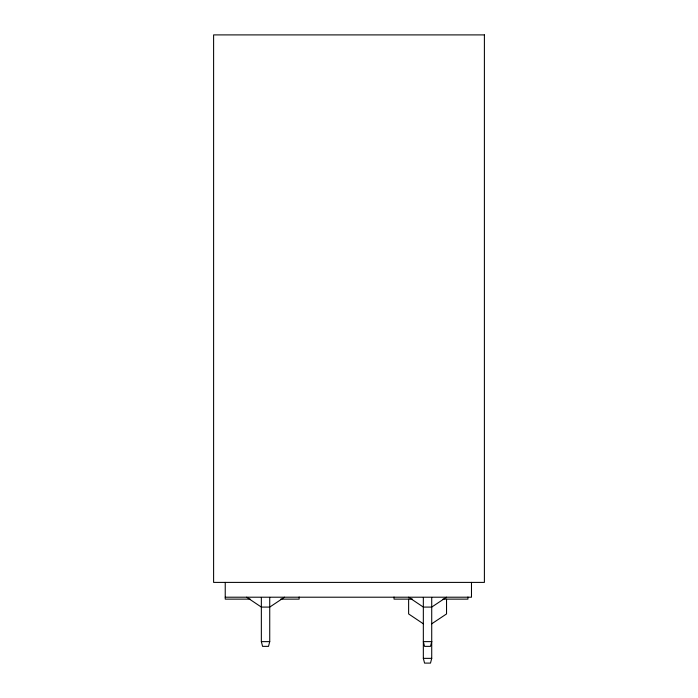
<?xml version="1.0" encoding="UTF-8"?>
<svg xmlns="http://www.w3.org/2000/svg" width="698" height="698" viewBox="0 0 698 698"><rect width="100%" height="100%" fill="white"/><g stroke="black" fill="none" stroke-linecap="round" stroke-linejoin="round"><path stroke-width="1.05" d="M269.733 597.427L269.733 641.628L268.512 646.365L262.57 646.365L261.349 641.628L261.349 597.427M431.722 597.427L431.722 658.362L430.5 663.1L424.559 663.1L423.337 658.362L423.337 597.427M284.548 597.209L269.733 607.086L261.349 607.086L246.638 597.209M446.537 597.209L431.722 607.086L423.337 607.086L408.627 597.209M431.722 623.811L446.537 613.943L446.537 599.137M225.236 597.209L471.482 597.209L471.482 582.402M250.25 599.137L225.236 599.137L225.236 582.402M280.622 599.137L299.128 599.137L299.128 597.043M412.544 599.137L394.038 599.137L394.038 597.043M442.916 599.137L467.922 599.137L467.922 597.043M261.349 641.628L269.733 641.628M423.337 658.362L431.722 658.362M423.337 623.811L408.627 613.943L408.627 599.137M431.722 641.628L430.5 646.365L424.559 646.365L423.337 641.628L431.722 641.628M484.395 34.9L213.605 34.9L213.605 582.402L484.395 582.402L484.395 34.9"/></g></svg>
